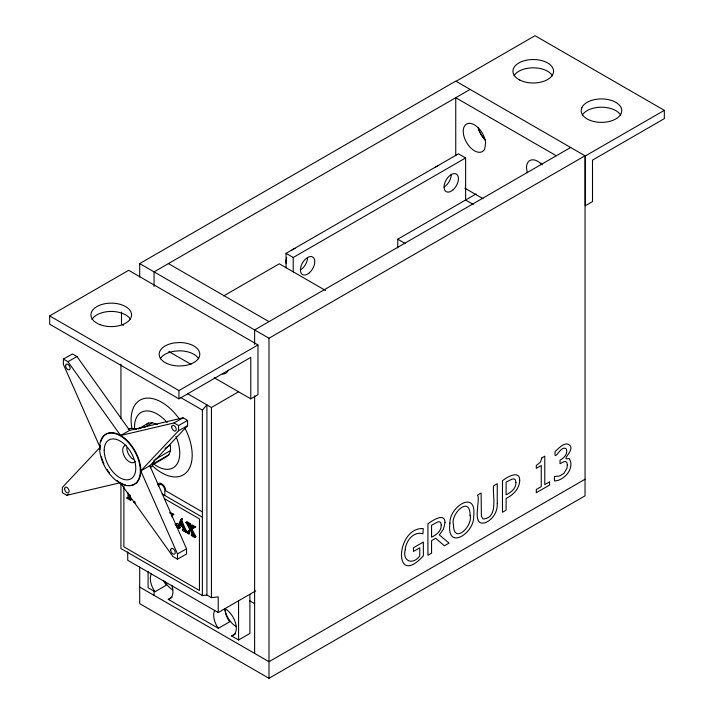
<?xml version="1.0" encoding="UTF-8"?>
<svg xmlns="http://www.w3.org/2000/svg" width="714" height="714" viewBox="0 0 714 714"><rect width="100%" height="100%" fill="white"/><g stroke="black" fill="none" stroke-linecap="round" stroke-linejoin="round"><path stroke-width="1.07" d="M63.403 359.08L63.359 364.327L100.067 447.366L62.35 487.43L62.305 492.678L66.83 495.293L120.238 482.744L172.931 556.545L177.456 559.16L186.506 554.037L186.55 548.789L149.842 465.751L187.559 425.687L187.603 420.439L183.079 417.824L129.671 430.372L120.621 435.495L67.928 361.695L63.403 359.08L72.453 353.957L76.978 356.563L129.671 430.372M177.456 559.16L177.5 553.912L140.792 470.874L178.509 430.81L187.559 425.687M178.509 430.81L178.554 425.562L187.603 420.439M171.378 515.892L171.619 514.714L172.797 515.08L173.689 514.294L169.843 512.34M173.689 514.562L172.36 514.33L172.261 517.436M178.536 526.2L179.428 525.683C180.981 529.136 177.099 528.199 179.116 524.986L182.4 526.878C184.783 531.064 179.66 529.583 185.658 532.046L188.077 531.484L185.89 532.18L188.907 533.92C190.87 533.019 186.809 531.046 191.156 529.877M188.907 533.92L188.148 532.367L190.272 530.395C193.789 534.831 189.192 535.732 194.922 537.392L195.806 536.607L191.932 529.208L193.61 527.691M187.987 531.484L189.995 529.726L186.059 522.469L189.995 524.736L189.121 525.058L190.727 529.02C194.511 528.119 190.7 525.959 192.602 525.209L195.609 526.95L194.726 527.735L193.521 527.619L195.609 527.218M175.769 525.45L176.26 523.951L175.394 524.745M176.42 525.683L177.143 523.442L176.046 523.781M152.903 464.653L165.862 457.174L168.888 454.756L170.503 450.57L170.503 445.125L164.952 448.33M184.872 530.564C189.496 535.054 179.705 519.337 182.124 518.944L181.017 519.328L177.661 526.352L176.635 526.566L178.214 526.173L177.322 526.682M179.348 524.263L181.909 518.819M179.303 524.558L180.785 521.443L182.231 526.245L179.303 524.558L181.302 521.711M176.938 523.273L176.287 524.228L175.028 524.219M178.919 525.165L176.635 526.834L179.303 528.378M206.908 595.039L202.383 595.565L202.383 410.086L206.908 404.865L206.908 595.039L211.433 597.654L218.216 596.868L218.216 612.541L255.648 590.933M194.922 537.392L191.04 529.717L194.413 527.102M190.727 529.02L193.128 527.164L192.236 527.682M190.21 529.797L187.184 532.001M146.897 424.294L148.405 423.081L152.493 422.715L157.134 424.455M186.059 522.469L186.952 521.952C193.182 524.504 188.273 523.505 191.611 528.503M139.694 276.978L139.694 263.591L455.746 81.119L585.319 155.964L585.319 205.73L592.504 201.58L592.504 160.114L664.332 118.64L664.332 110.349L535.036 35.7L456.023 81.316M250.792 398.849L250.792 357.384L178.964 398.849L49.668 324.201L49.668 315.909L128.681 270.294L257.977 344.942L257.977 394.699L250.792 398.849L214.129 377.679M470.115 89.411L154.063 271.882L154.063 286.385M286.046 267.848L286.046 253.354L458.433 153.822L465.617 157.964L465.617 200.348M223.66 295.917L279.299 263.796L325.513 290.473M286.046 253.354L293.222 257.495L465.617 157.964M397.743 247.936L397.743 239.181L476.095 193.949M570.673 147.468L254.621 329.939L254.621 344.318M139.694 263.591L268.991 338.24L585.043 155.768L585.043 495.828L268.991 678.3L139.694 603.651L139.694 566.987M49.668 315.909L178.964 390.558L257.977 344.942M585.319 155.964L664.332 110.349M138.23 428.962L148.405 423.081M139.828 428.712L141.675 427.641M144.157 427.525L152.493 422.715M187.737 393.798L211.433 407.471L238.574 391.799M155.697 459.12L170.503 450.57M152.225 464.368L168.888 454.756M126.833 497.819L128.011 497.712L128.047 492.821M127.61 498.167L128.502 497.649M126.833 498.086L130.475 500.184L131.358 499.675L130.475 499.916L129.421 498.997L130.135 495.32M129.296 498.515L130.18 498.006L130.135 497.23M129.421 498.997L130.18 498.006M129.725 499.407L130.617 498.89L131.358 499.407M130.144 499.729L131.037 499.211M135.642 503.165L133.857 502.138L134.75 501.353M133.857 502.138L134.75 501.621M171.476 514.839L172.511 514.196M171.396 515.187L172.288 514.678M172.217 514.776L173.109 514.259M169.914 513.143L172.797 514.812L173.689 514.294M181.017 519.328L182.124 518.944M175.724 524.388L177.143 523.442M178.375 526.602L179.268 526.093M178.322 526.932L179.214 526.414M178.366 527.164L179.259 526.655M186.059 522.737L186.952 521.952M178.509 527.432L179.401 526.914M178.803 527.735L179.687 527.227M186.649 523.175L187.541 522.666L188.05 523.237L188.576 524.094L187.684 524.611M179.303 528.11L180.196 527.601M182.4 526.878L183.293 526.37M189.165 524.888L190.192 524.281M189.121 525.058L190.459 524.308M189.995 524.736L190.879 524.219M188.317 525.923L190.879 524.487M182.302 529.842L183.195 529.324M182.302 530.109L183.195 529.592M189.424 526.013L190.308 525.495M191.709 525.995L192.602 525.209M185.658 532.046L184.533 530.332L185.426 529.824M184.846 530.975L185.738 530.466M185.194 531.412L186.086 530.895M192.619 527.066L193.512 526.557L192.602 525.477M192.557 527.334L193.449 526.816M185.658 531.778L186.541 531.261M185.89 532.18L186.782 531.403M186.443 532.082L187.336 531.564M194.137 527.53L195.029 527.012M191.709 525.727L194.726 527.467L195.609 526.95M191.04 529.717L191.932 529.208M188.487 532.001L189.38 531.484M188.148 532.367L189.04 531.85M188.094 532.626L188.987 532.117M188.139 532.867L189.023 532.349M188.264 533.108L189.156 532.59M188.505 533.367L189.397 532.858M188.907 533.653L189.799 533.144M191.272 535.018L192.164 534.5L191.272 535.286M191.807 535.241L192.7 534.732M193.521 535.357L194.413 534.84M193.985 536.205L194.877 535.696M194.404 536.714L195.297 536.196M194.922 537.124L195.806 536.607M148.084 571.396L148.084 587.729L155.027 591.736L166.344 585.203L164.97 583.204A15.994 9.237 60 0 1 163.56 580.411M249.891 594.253L249.891 633.443L238.574 639.976L231.631 635.96L233.005 635.54A15.994 9.237 60 0 0 235.45 622.724A15.994 9.237 60 0 0 224.999 608.623A15.994 9.237 60 0 0 228.319 619.779L229.685 621.778L218.377 628.311L168.29 599.394L172.056 597.216M231.631 635.96L235.406 633.791M585.043 479.237L268.991 661.708L139.694 587.069M67.928 361.695L76.978 356.563M120.621 435.495L174.029 422.947L183.079 417.824M66.83 495.293L68.633 494.266M140.792 470.874L149.842 465.751M177.5 553.912L186.55 548.789M168.29 599.394L169.655 598.966A15.994 9.237 60 0 0 171.797 585.194M134.544 501.987L133.857 501.871M556.313 155.768L455.746 97.711L455.746 155.706M464.841 188.184L483.03 198.688M465.617 200L473.204 204.382M397.743 239.181L405.338 243.563M168.424 263.591L268.991 321.648M123.424 325.316L121.496 324.201L121.496 312.197M168.772 351.502L190.968 364.31M180.339 397.359L202.383 410.086M174.029 422.947L178.554 425.562M202.383 511.965L165.728 490.804A5.757 3.329 60 0 0 162.185 484.101A5.757 3.329 60 0 0 157.723 484.967M162.114 493.945L202.383 517.195M164.827 498.907L199.438 518.891L199.438 590.469L123.879 546.844L123.879 486.279M180.196 524.049L182.391 525.308M178.411 526.834L180.196 527.869M249.838 600.885L254.621 603.651M202.383 595.565L120.934 548.539L120.934 483.128M218.216 612.541L127.726 560.294L127.726 551.94M186.952 522.22L187.541 522.666M129.252 494.472L129.841 494.918M130.01 495.48L129.252 494.882L129.252 497.738M218.377 628.311L217.002 626.303A15.994 9.237 60 0 1 214.753 610.247M155.027 591.736L153.662 589.737A15.994 9.237 60 0 1 151.404 573.672M184.533 530.332L181.24 519.462M541.239 163.185L541.587 164.363M527.227 172.663L526.486 167.87A15.994 9.237 60 0 1 542.122 164.836M293.222 257.495L293.222 271.998M268.991 338.24L268.991 678.3M254.621 395.752L254.621 653.417M238.574 600.786L238.574 639.976M211.433 407.471L211.433 597.654M178.964 390.558L178.964 398.849M164.827 495.507L164.827 490.286A4.48 2.588 60 0 0 161.659 484.797A4.48 2.588 60 0 0 158.49 486.627M154.063 590.897L154.063 595.36M120.934 364.122L120.934 418.431M485.368 140.131A15.994 9.237 60 0 1 483.342 137.909L481.004 134.482A15.994 9.237 60 0 1 478.291 127.877M582.231 115.177A20.313 11.727 0 0 1 601.474 107.207A20.313 11.727 0 0 1 620.716 115.177M514.035 75.729A20.313 11.727 0 0 1 533.34 67.821A20.313 11.727 0 0 1 552.511 75.827M228.275 370.28A15.869 9.157 60 0 1 222.34 374.02M160.239 358.794A20.313 11.727 0 0 1 174.216 351.226L179.482 350.833A20.313 11.727 0 0 1 198.715 358.794M91.981 319.453A20.313 11.727 0 0 1 111.152 311.438A20.313 11.727 0 0 1 130.457 319.345M484.297 138.775A15.869 9.157 60 0 1 481.789 135.58L479.763 131.965A15.869 9.157 60 0 1 478.362 128.19M286.287 263.653A10.157 5.864 -60 0 1 286.716 257.745M291.981 250.052A10.157 5.864 -60 0 1 295.087 248.41M435.022 167.62A10.157 5.864 -60 0 1 438.744 165.47M451.248 174.555A10.157 5.864 -60 0 1 444.072 186.997M307.591 257.495A10.157 5.864 -60 0 1 300.407 269.937M172.672 589.835A15.994 9.237 60 0 1 164.675 581.392M236.013 626.41A15.994 9.237 60 0 1 224.803 608.578M100.808 441.654A28.792 16.779 60.5 0 1 134.196 449.436A28.792 16.779 60.5 0 1 127.538 485.386M125.512 484.976A28.792 16.779 60.5 0 1 121.121 483.226M120.238 482.744A28.792 16.779 60.5 0 1 116.694 480.335M109.438 472.873A28.792 16.779 60.5 0 1 106.993 469.348M103.932 463.689A28.792 16.779 60.5 0 1 102.7 460.753M102.343 459.771A28.792 16.779 60.5 0 1 101.406 456.808M100.13 449.463A28.792 16.779 60.5 0 1 100.165 445.357M135.321 461.324A9.594 5.596 60.5 0 1 124.629 456.79A9.594 5.596 60.5 0 1 126.137 445.215M133.482 459.566A9.594 5.596 60.5 0 1 126.762 447.767M128.225 429.078A22.339 13.022 60.5 0 1 136.615 429.507M154.224 459.852A22.339 13.022 60.5 0 1 150.306 467.813M175.947 436.486A31.996 18.475 60 0 1 176.233 465.162A31.996 18.475 60 0 1 153.76 464.011M134.571 429.052A31.996 18.475 60 0 1 144.478 411.166A31.996 18.475 60 0 1 167.147 422.483M184.73 427.74A43.197 24.936 60 0 1 187.122 471.695A43.197 24.936 60 0 1 152.225 465.617M131.938 428.498A43.197 24.936 60 0 1 144.603 398.412A43.197 24.936 60 0 1 179.366 419.011M485.6 142.862L484.717 148.976A15.869 9.157 60 0 1 467.429 143.871L465.403 140.256A15.869 9.157 60 0 1 470.392 123.406A15.869 9.157 60 0 1 485.6 142.862M497.256 503.397C497.756 511.617 492.839 519.721 485.118 522.746C470.803 526.7 480.95 499.818 477.496 495.123L481.129 493.026L481.37 516.249L483.173 519.007C498.997 517.855 492.169 494.882 493.624 485.815L497.256 483.717L497.256 503.397M470.071 515.196C473.382 525.754 453.604 545.157 453.461 524.781C450.115 514.178 469.99 494.731 470.071 515.196M405.213 549.762C402.303 561.516 412.835 565.327 419.761 555.974L419.761 547.825L413.451 551.467L413.451 547.781L423.357 542.06L423.357 555.831C392.852 589.434 395.627 526.977 423.241 528.583L422.929 533.831C413.477 530.77 405.775 541.221 405.213 549.762M449.9 523.103C446.259 551.485 474.337 533.153 473.632 516.784C477.229 488.537 449.222 506.824 449.9 523.103M567.327 465.144L566.943 468.205L563.944 473.337L559.749 475.952L554.448 476.479L554.448 480.95C564.506 480.736 575.27 467.625 569.147 458.566C559.722 460.655 574.94 450.739 569.906 445.349C565.113 440.824 558.598 448.401 555.197 451.551C553.689 463.109 560.169 446.134 565.381 448.365L566.407 449.142C568.058 453.792 563.935 458.245 560.026 460.164L560.026 463.681L563.873 461.708L565.693 461.53L566.898 462.574L567.327 465.144M519.712 480.263C519.605 488.51 513.223 495.097 506.101 498.399L506.101 510.153L502.469 512.25L502.469 480.709C506.512 477.496 519.685 469.366 519.712 480.263M445.027 522.434L443.501 529.119L439.351 534.964L449.079 543.077L444.367 545.799L435.701 538.258L431.559 540.65L431.559 553.189L427.927 555.287L427.927 523.746C431.934 521.104 444.599 511.893 445.027 522.434M441.225 524.942C441.564 530.939 436.468 534.911 431.559 537.151L431.559 525.245L437.7 521.943L439.503 521.738L440.806 522.737L441.225 524.942M515.936 482.548C516.079 488.51 510.974 492.49 506.101 494.811L506.101 482.209L511.965 479.103L513.973 478.871L515.446 479.986L515.936 482.548M541.935 457.817L540.436 462.163L536.303 465.474L536.303 468.357L541.257 465.492L541.257 486.636L536.303 489.501L536.303 492.722L549.619 485.029L549.619 481.807L544.782 484.601L544.782 456.175L541.935 457.817M581.848 107.609L581.16 110.643A20.313 11.727 0 0 0 598.823 122.272A20.313 11.727 0 0 0 621.1 113.678L621.787 110.643A20.313 11.727 0 0 0 604.124 99.014A20.313 11.727 0 0 0 581.848 107.609M179.482 342.533L174.216 342.934A20.313 11.727 0 0 0 159.338 355.795A20.313 11.727 0 0 0 179.482 365.996L184.739 365.595A20.313 11.727 0 0 0 199.625 352.734A20.313 11.727 0 0 0 179.482 342.533M519.774 80.039A20.313 11.727 0 0 0 553.154 73.596A20.313 11.727 0 0 0 526.807 60.128A20.313 11.727 0 0 0 519.774 80.039M100.04 324.656A20.313 11.727 0 0 0 131.528 315.588A20.313 11.727 0 0 0 102.182 304.378A20.313 11.727 0 0 0 100.04 324.656M309.448 272.73A10.157 5.864 -60 0 0 312.67 256.995A10.157 5.864 -60 0 0 300.656 267.652A10.157 5.864 -60 0 0 309.448 272.73M453.113 189.79A10.157 5.864 -60 0 0 456.326 174.055A10.157 5.864 -60 0 0 444.313 184.712A10.157 5.864 -60 0 0 453.113 189.79M99.612 447.624A28.792 16.779 60.5 0 0 129.993 485.707A28.792 16.779 60.5 0 0 130.323 444.795A28.792 16.779 60.5 0 0 99.612 447.624M104.182 450.257A22.339 13.022 60.5 0 0 127.744 479.808A22.339 13.022 60.5 0 0 128.002 448.062A22.339 13.022 60.5 0 0 104.182 450.257M65.617 365.63A3.195 1.865 60.5 0 0 68.999 369.87A3.195 1.865 60.5 0 0 69.035 365.318A3.195 1.865 60.5 0 0 65.617 365.63M171.726 426.892A3.195 1.865 60.5 0 0 175.1 431.122A3.195 1.865 60.5 0 0 175.135 426.579A3.195 1.865 60.5 0 0 171.726 426.892M170.708 549.994A3.195 1.865 60.5 0 0 174.091 554.225A3.195 1.865 60.5 0 0 174.127 549.682A3.195 1.865 60.5 0 0 170.708 549.994M64.608 488.733A3.195 1.865 60.5 0 0 67.982 492.963A3.195 1.865 60.5 0 0 68.017 488.421A3.195 1.865 60.5 0 0 64.608 488.733"/></g></svg>
